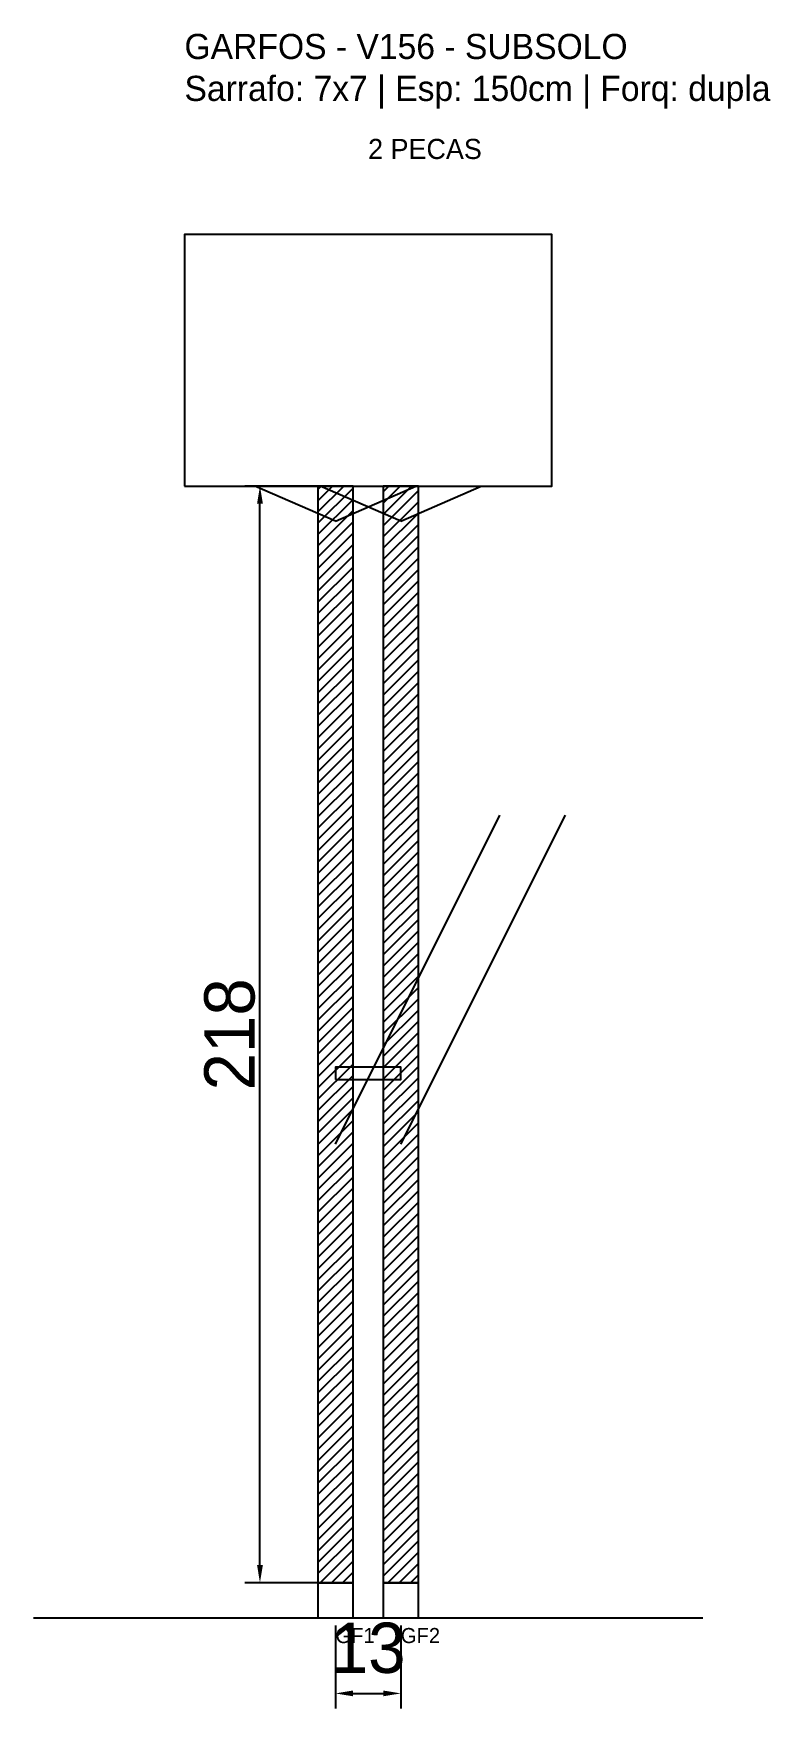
# Model space of a CAD drawing. Header units: metres. Extents: x -30 to 116, y -25 to 308.
import ezdxf

# ---------------------------------------------------------------- set-up
doc = ezdxf.new("R2010")
doc.units = ezdxf.units.M
for name, color, linetype in [('BARRA_ANCORAGEM', 1, 'Continuous'), ('COTA', 241, 'Continuous'), ('GARFOS OK', 3, 'Continuous'), ('NOME DA VIGA', 6, 'Continuous'), ('SARR_7x7', 40, 'Continuous'), ('TIRAS REESCORAMENTO', 252, 'Continuous'), ('VIGAS', 3, 'Continuous')]:
    doc.layers.add(name, color=color, linetype=linetype)
doc.dimstyles.new('EZ DXF', dxfattribs={"dimtxt": 10, "dimasz": 3.5, "dimexe": 3, "dimexo": 1.5, "dimgap": 1, "dimtad": 1, "dimdec": 1, "dimdsep": 46, "dimcen": 2.5, "dimazin": 3, "dimtfac": 1, "dimtmove": 0, "dimatfit": 3})

msp = doc.modelspace()

# ---------------------------------------------------------------- hatches: boundary and pattern name
at = {"layer": 'COTA'}
h = msp.add_hatch(dxfattribs=at)
h.set_pattern_fill('ANSI31', scale=0.5)
h.paths.add_polyline_path([(26.5, 0), (33.5, 0), (33.5, 218), (26.5, 218)])
h = msp.add_hatch(dxfattribs=at)
h.set_pattern_fill('ANSI31', scale=0.5)
h.paths.add_polyline_path([(39.490402, 0), (46.490402, 0), (46.490402, 218), (39.490402, 218)])

# ---------------------------------------------------------------- linework, layer by layer
at = {"layer": 'BARRA_ANCORAGEM'}
for p, q in [((30, 87.2), (62.7, 152.6)), ((42.990402, 87.2), (75.690402, 152.6))]:
    msp.add_line(p, q, dxfattribs=at)
at = {"layer": 'GARFOS OK'}
for p, q in [((30, 211), (14, 218)), ((14, 218), (46, 218)), ((42.990402, 211), (26.990402, 218)), ((26.990402, 218), (58.990402, 218)), ((30, 211), (46, 218)), ((42.990402, 211), (58.990402, 218))]:
    msp.add_line(p, q, dxfattribs=at)
at = {"layer": 'GARFOS OK', "linetype": 'CONTINUOUS'}
msp.add_line((-30, -7), (102.990402, -7), dxfattribs=at)
at = {"layer": 'GARFOS OK'}
for points in [[(26.5, 0), (33.5, 0), (33.5, 218), (26.5, 218), (26.5, 0)], [(39.490402, 0), (46.490402, 0), (46.490402, 218), (39.490402, 218), (39.490402, 0)]]:
    msp.add_lwpolyline(points, dxfattribs=at)
at = {"layer": 'SARR_7x7'}
for points in [[(26.5, -7), (33.5, -7), (33.5, 0), (26.5, 0), (26.5, -7)], [(39.490402, -7), (46.490402, -7), (46.490402, 0), (39.490402, 0), (39.490402, -7)]]:
    msp.add_lwpolyline(points, dxfattribs=at)
at = {"layer": 'TIRAS REESCORAMENTO'}
msp.add_lwpolyline([(30, 100), (42.990402, 100), (42.990402, 102.5), (30, 102.5), (30, 100)], dxfattribs=at)
at = {"layer": 'VIGAS'}
msp.add_lwpolyline([(0, 218), (72.990402, 218), (72.990402, 268), (0, 268), (0, 218)], dxfattribs=at)

# ---------------------------------------------------------------- texts
at = {"layer": 'NOME DA VIGA'}
for s, height, p in [('2 PECAS', 4, (36.495201, 283)), ('GF1', 3, (30, -12)), ('GF2', 3, (42.990402, -12))]:
    msp.add_text(s, height=height, dxfattribs=at).set_placement(p)
at = {"layer": 'NOME DA VIGA', "insert": (0, 293), "char_height": 5, "attachment_point": 7}
msp.add_mtext('GARFOS - V156 - SUBSOLO\\PSarrafo: 7x7 | Esp: 150cm | Forq: dupla', dxfattribs=at)

# ---------------------------------------------------------------- dimensions: what is measured, and where the dimension line sits
at = {"layer": 'COTA'}
msp.add_linear_dim(base=(15, 0), p1=(30, 0), p2=(30, 218), angle=90, dimstyle='EZ DXF', dxfattribs=at).render()
msp.add_linear_dim(base=(30, -22), p1=(30, -7), p2=(42.990402, -7), dimstyle='EZ DXF', dxfattribs=at).render()

doc.saveas('drawing.dxf')
